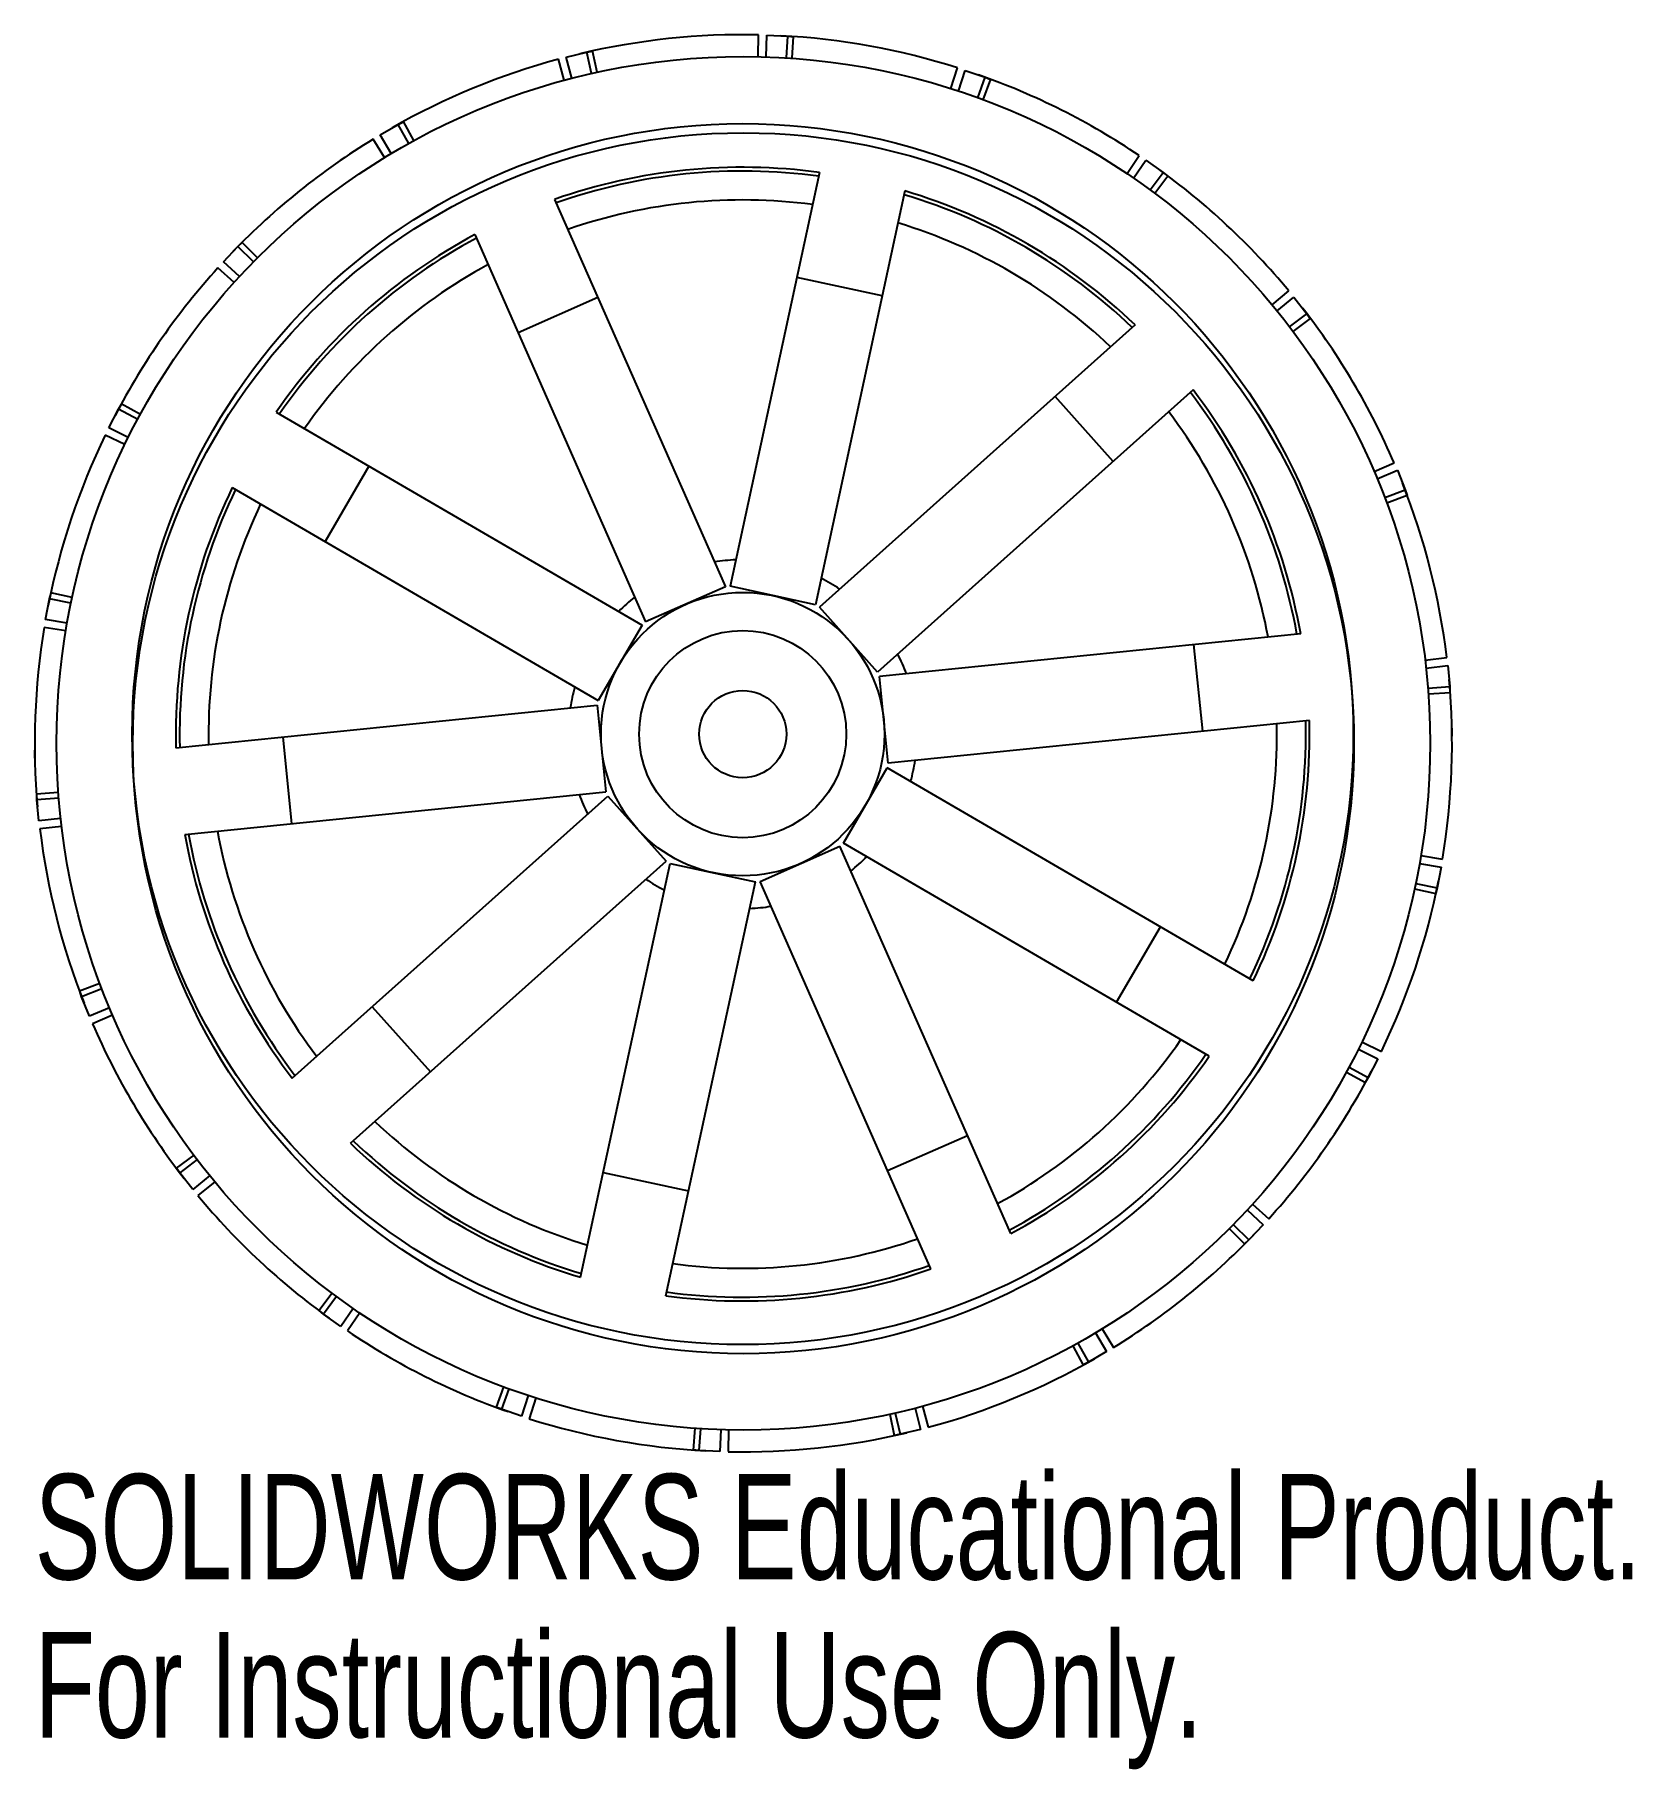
# Model space of a CAD drawing. Header units: millimetres. Extents: x -14.4 to 58.9, y 5.2 to 84.8.
import ezdxf

# ---------------------------------------------------------------- set-up
doc = ezdxf.new("R2010")
doc.units = ezdxf.units.MM
doc.styles.add('SLDTEXTSTYLE0', font='TXT', dxfattribs={"width": 0.7})

msp = doc.modelspace()

# ---------------------------------------------------------------- linework, layer by layer
at = {"color": 7, "linetype": 'Continuous', "lineweight": 25}
for p, q in [((18.782, 83.771), (18.804, 84.771)), ((19.144, 83.761), (19.177, 84.761)), ((19.177, 84.761), (20.139, 84.715)), ((20.077, 83.716), (20.139, 84.715)), ((20.139, 84.715), (20.406, 84.687)), ((20.336, 83.699), (20.407, 84.697)), ((9.882, 82.686), (9.621, 83.652)), ((9.982, 83.747), (10.919, 83.974)), ((10.232, 82.779), (9.982, 83.747)), ((10.919, 83.974), (11.183, 84.022)), ((11.14, 82.999), (10.919, 83.974)), ((11.393, 83.055), (11.18, 84.032)), ((27.627, 82.304), (27.93, 83.258)), ((27.971, 82.193), (28.284, 83.143)), ((28.284, 83.143), (29.195, 82.827)), ((28.854, 81.887), (29.195, 82.827)), ((29.195, 82.827), (29.444, 82.725)), ((29.098, 81.798), (29.447, 82.735)), ((1.445, 80.184), (2.28, 80.666)), ((2.28, 80.666), (2.52, 80.786)), ((2.767, 79.792), (2.28, 80.666)), ((2.994, 79.918), (2.515, 80.795)), ((1.648, 79.138), (1.126, 79.991)), ((1.958, 79.325), (1.445, 80.184)), ((35.701, 78.405), (36.26, 79.235)), ((36, 78.202), (36.568, 79.025)), ((36.568, 79.025), (37.353, 78.465)), ((21.602, 78.458), (17.496, 59.48)), ((36.76, 77.659), (37.353, 78.465)), ((36.969, 77.505), (37.568, 78.305)), ((37.353, 78.465), (37.562, 78.298)), ((9.448, 77.225), (17.281, 59.458)), ((25.512, 77.612), (21.406, 58.634)), ((5.787, 75.611), (13.621, 57.844)), ((-5.742, 74.36), (-5.077, 75.057)), ((-5.077, 75.057), (-4.881, 75.241)), ((-4.363, 74.357), (-5.077, 75.057)), ((-4.18, 74.541), (-4.888, 75.248)), ((-5.252, 73.414), (-5.994, 74.085)), ((-5.008, 73.681), (-5.742, 74.36)), ((24.471, 72.801), (20.561, 73.647)), ((11.434, 72.721), (7.774, 71.107)), ((42.349, 72.389), (43.119, 73.028)), ((42.578, 72.11), (43.355, 72.739)), ((43.355, 72.739), (43.951, 71.982)), ((43.155, 71.375), (43.951, 71.982)), ((43.312, 71.168), (44.112, 71.768)), ((43.951, 71.982), (44.104, 71.762)), ((36.07, 71.466), (21.593, 58.525)), ((38.736, 68.483), (24.259, 55.543)), ((-10.555, 67.604), (-10.419, 67.835)), ((-9.55, 67.361), (-10.428, 67.84)), ((35.065, 65.203), (32.399, 68.185)), ((-10.997, 66.747), (-10.555, 67.604)), ((-9.673, 67.132), (-10.555, 67.604)), ((-3.321, 67.469), (13.46, 57.7)), ((-10.261, 65.977), (-11.161, 66.412)), ((-10.102, 66.302), (-10.997, 66.747)), ((0.933, 64.993), (-1.079, 61.536)), ((47.033, 64.744), (47.951, 65.14)), ((47.174, 64.411), (48.097, 64.797)), ((48.097, 64.797), (48.455, 63.902)), ((-5.334, 64.013), (11.447, 54.243)), ((47.521, 63.544), (48.455, 63.902)), ((47.613, 63.301), (48.55, 63.651)), ((48.455, 63.902), (48.54, 63.647)), ((-13.895, 57.962), (-13.712, 58.909)), ((-13.712, 58.909), (-13.647, 59.169)), ((-12.733, 58.705), (-13.712, 58.909)), ((-12.679, 58.959), (-13.656, 59.171)), ((17.281, 59.458), (13.621, 57.844)), ((21.406, 58.634), (17.496, 59.48)), ((24.259, 55.543), (21.593, 58.525)), ((-12.971, 57.431), (-13.958, 57.595)), ((-12.91, 57.787), (-13.895, 57.962)), ((13.46, 57.7), (11.447, 54.243)), ((43.664, 57.305), (24.346, 55.345)), ((39.17, 52.828), (38.767, 56.808)), ((49.373, 56.089), (50.366, 56.21)), ((49.415, 55.73), (50.409, 55.84)), ((50.409, 55.84), (50.5, 54.88)), ((24.75, 51.365), (24.346, 55.345)), ((49.503, 54.8), (50.5, 54.88)), ((49.523, 54.541), (50.52, 54.613)), ((50.5, 54.88), (50.511, 54.612)), ((-7.917, 52.072), (11.401, 54.032)), ((11.401, 54.032), (11.805, 50.052)), ((44.068, 53.325), (24.75, 51.365)), ((50.587, 53.355), (50.603, 52.6)), ((-3.019, 52.569), (-2.615, 48.589)), ((50.6, 52.6), (50.603, 52.6)), ((-14.378, 51.202), (-14.394, 51.957)), ((-14.391, 51.957), (-14.394, 51.957)), ((22.692, 47.697), (24.704, 51.154)), ((41.485, 41.384), (24.704, 51.154)), ((-13.314, 50.016), (-14.312, 49.944)), ((-14.291, 49.676), (-14.302, 49.944)), ((-13.294, 49.757), (-14.291, 49.676)), ((-14.2, 48.717), (-14.291, 49.676)), ((-7.513, 48.092), (11.805, 50.052)), ((-2.584, 36.914), (11.892, 49.854)), ((11.892, 49.854), (14.558, 46.872)), ((-13.206, 48.826), (-14.2, 48.717)), ((-13.164, 48.467), (-14.157, 48.346)), ((18.87, 45.939), (22.53, 47.553)), ((30.364, 29.786), (22.53, 47.553)), ((39.472, 37.927), (22.692, 47.697)), ((49.18, 47.125), (50.167, 46.962)), ((0.081, 33.931), (14.558, 46.872)), ((10.639, 27.785), (14.745, 46.763)), ((14.745, 46.763), (18.655, 45.917)), ((49.119, 46.769), (50.104, 46.594)), ((50.104, 46.594), (49.921, 45.648)), ((14.549, 26.939), (18.655, 45.917)), ((26.704, 28.172), (18.87, 45.939)), ((48.888, 45.598), (49.865, 45.386)), ((48.942, 45.852), (49.921, 45.648)), ((49.921, 45.648), (49.855, 45.388)), ((35.218, 40.404), (37.23, 43.861)), ((-11.404, 41.256), (-12.341, 40.906)), ((-12.246, 40.655), (-12.332, 40.909)), ((-11.312, 41.013), (-12.246, 40.655)), ((-11.888, 39.76), (-12.246, 40.655)), ((-10.965, 40.145), (-11.888, 39.76)), ((-10.824, 39.812), (-11.742, 39.417)), ((1.086, 40.194), (3.752, 37.212)), ((46.311, 38.255), (47.206, 37.809)), ((46.47, 38.579), (47.37, 38.144)), ((45.882, 37.424), (46.764, 36.953)), ((47.206, 37.809), (46.764, 36.953)), ((45.759, 37.196), (46.637, 36.717)), ((46.764, 36.953), (46.628, 36.722)), ((24.718, 32.676), (28.378, 34.29)), ((-7.103, 33.389), (-7.904, 32.789)), ((-7.742, 32.575), (-7.896, 32.795)), ((-6.947, 33.181), (-7.742, 32.575)), ((-7.146, 31.817), (-7.742, 32.575)), ((-6.369, 32.447), (-7.146, 31.817)), ((-6.14, 32.167), (-6.91, 31.529)), ((11.68, 32.596), (15.59, 31.75)), ((41.461, 31.143), (42.203, 30.472)), ((41.217, 30.876), (41.951, 30.197)), ((40.389, 30.015), (41.097, 29.309)), ((40.572, 30.2), (41.285, 29.499)), ((41.285, 29.499), (41.09, 29.316)), ((41.951, 30.197), (41.285, 29.499)), ((-0.76, 27.052), (-1.359, 26.251)), ((-1.144, 26.091), (-1.353, 26.259)), ((-0.552, 26.897), (-1.144, 26.091)), ((0.209, 26.355), (-0.359, 25.532)), ((-0.359, 25.532), (-1.144, 26.091)), ((0.508, 26.151), (-0.051, 25.322)), ((33.442, 24.764), (33.929, 23.891)), ((34.251, 25.231), (34.764, 24.373)), ((34.56, 25.418), (35.083, 24.566)), ((33.214, 24.639), (33.694, 23.761)), ((33.929, 23.891), (33.689, 23.77)), ((34.764, 24.373), (33.929, 23.891)), ((7.111, 22.759), (6.762, 21.822)), ((7.355, 22.669), (7.013, 21.729)), ((8.238, 22.363), (7.924, 21.414)), ((7.013, 21.729), (6.765, 21.831)), ((7.924, 21.414), (7.013, 21.729)), ((8.581, 22.252), (8.279, 21.299)), ((24.815, 21.501), (25.028, 20.524)), ((25.069, 21.558), (25.29, 20.583)), ((25.977, 21.778), (26.227, 20.81)), ((26.326, 21.87), (26.587, 20.905)), ((15.873, 20.857), (15.802, 19.86)), ((16.132, 20.84), (16.069, 19.842)), ((17.065, 20.795), (17.032, 19.796)), ((17.426, 20.786), (17.405, 19.786)), ((26.227, 20.81), (25.29, 20.583)), ((25.29, 20.583), (25.026, 20.534)), ((16.069, 19.842), (15.803, 19.87)), ((17.032, 19.796), (16.069, 19.842))]:
    msp.add_line(p, q, dxfattribs=at)
for centre, radius in [((18.104, 52.278), 31.5), ((18.076, 52.698), 28), ((18.104, 52.278), 28), ((18.076, 52.698), 6.5), ((18.076, 52.698), 4.75), ((18.076, 52.698), 2)]:
    msp.add_circle(centre, radius, dxfattribs=at)
for centre, radius, start, end in [((18.104, 52.278), 32.5, 88.76681, 103.34063), ((18.104, 52.278), 32.5, 72.40318, 86.97699), ((18.104, 52.278), 32.5, 105.13045, 119.70427), ((18.104, 52.278), 32.5, 56.03954, 70.61336), ((18.104, 52.278), 32.5, 121.49409, 136.0679), ((18.076, 52.698), 26, 82.20448, 109.38103), ((18.076, 52.698), 25.825, 82.23443, 109.35107), ((18.104, 52.278), 32.5, 39.6759, 54.24972), ((18.076, 52.698), 24.5, 82.47517, 109.11033), ((18.076, 52.698), 25.825, 46.23443, 73.35107), ((18.076, 52.698), 26, 46.20448, 73.38103), ((18.076, 52.698), 26, 118.20448, 145.38103), ((18.076, 52.698), 24.5, 46.47517, 73.11033), ((18.076, 52.698), 25.825, 118.23443, 145.35107), ((18.104, 52.278), 32.5, 137.85772, 152.43154), ((18.076, 52.698), 24.5, 118.47517, 145.11033), ((18.104, 52.278), 32.5, 23.31227, 37.88609), ((18.076, 52.698), 26, 10.20448, 37.38103), ((18.076, 52.698), 25.825, 10.23443, 37.35107), ((18.076, 52.698), 24.5, 10.47517, 37.11033), ((18.104, 52.278), 32.5, 154.22136, 168.79518), ((18.076, 52.698), 26, 154.20448, 181.38103), ((18.076, 52.698), 25.825, 154.23443, 181.35107), ((18.104, 52.278), 32.5, 6.94863, 21.52245), ((18.076, 52.698), 24.5, 154.47517, 181.11033), ((18.076, 52.698), 8, 92.27026, 99.31524), ((18.076, 52.698), 8, 56.27026, 63.31524), ((18.076, 52.698), 8, 128.27026, 135.31524), ((18.104, 52.278), 32.5, 170.585, 185.15881), ((18.076, 52.698), 8, 20.27026, 27.31524), ((18.104, 52.278), 32.5, 350.585, 5.15881), ((18.076, 52.698), 8, 164.27026, 171.31524), ((18.076, 52.698), 25.825, 334.23443, 1.35107), ((18.076, 52.698), 26, 334.20448, 1.38103), ((18.076, 52.698), 24.5, 334.47517, 1.11033), ((18.076, 52.698), 8, 344.27026, 351.31524), ((18.076, 52.698), 8, 200.27026, 207.31524), ((18.104, 52.278), 32.5, 186.94863, 201.52245), ((18.076, 52.698), 26, 190.20448, 217.38103), ((18.076, 52.698), 25.825, 190.23443, 217.35107), ((18.076, 52.698), 24.5, 190.47517, 217.11033), ((18.076, 52.698), 8, 308.27026, 315.31524), ((18.076, 52.698), 8, 236.27026, 243.31524), ((18.104, 52.278), 32.5, 334.22136, 348.79518), ((18.076, 52.698), 8, 272.27026, 279.31524), ((18.104, 52.278), 32.5, 203.31227, 217.88609), ((18.076, 52.698), 24.5, 298.47517, 325.11033), ((18.076, 52.698), 25.825, 298.23443, 325.35107), ((18.076, 52.698), 26, 298.20448, 325.38103), ((18.104, 52.278), 32.5, 317.85772, 332.43154), ((18.076, 52.698), 24.5, 226.47517, 253.11033), ((18.076, 52.698), 26, 226.20448, 253.38103), ((18.076, 52.698), 25.825, 226.23443, 253.35107), ((18.104, 52.278), 32.5, 219.6759, 234.24972), ((18.076, 52.698), 24.5, 262.47517, 289.11033), ((18.104, 52.278), 32.5, 301.49409, 316.0679), ((18.076, 52.698), 26, 262.20448, 289.38103), ((18.076, 52.698), 25.825, 262.23443, 289.35107), ((18.104, 52.278), 32.5, 236.03954, 250.61336), ((18.104, 52.278), 32.5, 285.13045, 299.70427), ((18.104, 52.278), 32.5, 252.40318, 266.97699), ((18.104, 52.278), 32.5, 268.76681, 283.34063)]:
    msp.add_arc(centre, radius, start, end, dxfattribs=at)

# ---------------------------------------------------------------- texts
at = {"color": 7, "linetype": 'Continuous', "char_height": 4.83362, "attachment_point": 1, "style": 'SLDTEXTSTYLE0'}
for s, insert in [('SOLIDWORKS Educational Product.', (-14.396, 18.759)), ('For Instructional Use Only.', (-14.396, 11.508))]:
    msp.add_mtext(s, dxfattribs=dict(at, insert=insert))

doc.saveas('drawing.dxf')
